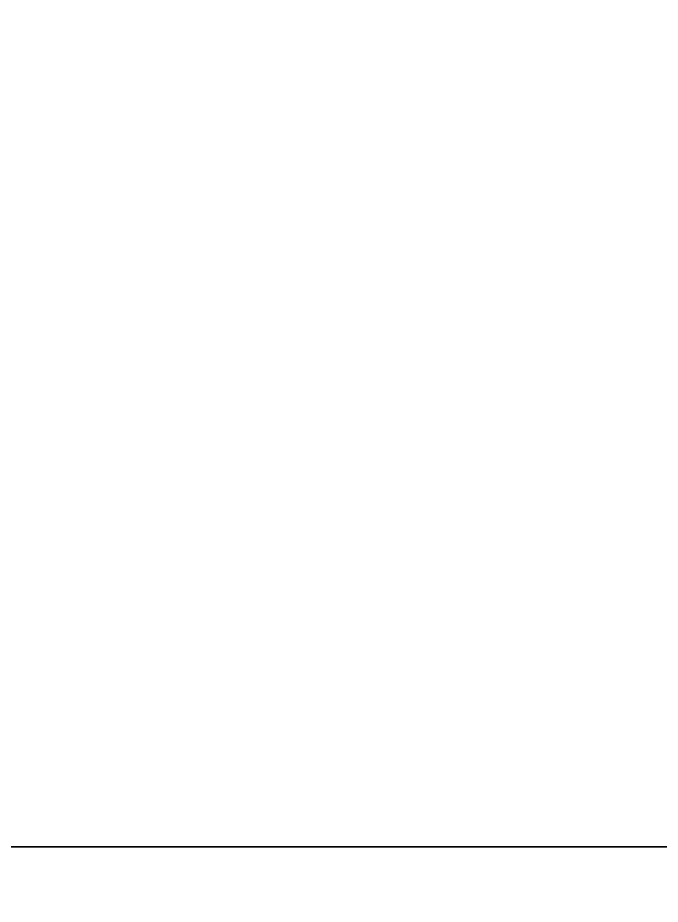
# Model space of a CAD drawing. Extents: x 0 to 4956, y -4930 to 0.
# Drawn here: x 1888.5024 to 1888.6144, y -4728.01 to -4727.8556 of the extents above; entities that cross this region are included whole.
import ezdxf

# ---------------------------------------------------------------- set-up
doc = ezdxf.new("R2010")
doc.units = 0
for name, color, linetype in [('LAYER0', 7, 'CONTINUOUS'), ('LAYER1209', 7, 'CONTINUOUS'), ('LAYER835', 7, 'CONTINUOUS'), ('LAYER844', 7, 'CONTINUOUS'), ('LAYER851', 7, 'CONTINUOUS'), ('LAYER991', 7, 'CONTINUOUS')]:
    doc.layers.add(name, color=color, linetype=linetype)

msp = doc.modelspace()

# ---------------------------------------------------------------- linework, layer by layer
at = {"layer": 'LAYER0', "invisible_edges": 1}
for points in [[(4956, 0), (0, -4930), (0, 0), (4956, 0)], [(4956, -4930, 5), (0, 0, 5), (0, -4930, 5), (4956, -4930, 5)], [(0, 0, 5), (4956, -4930, 5), (4956, 0, 5), (0, 0, 5)], [(0, -4930), (4956, 0), (4956, -4930), (0, -4930)]]:
    msp.add_3dface(points, dxfattribs=at)
at = {"layer": 'LAYER1209', "invisible_edges": 1}
for points in [[(1924.5, -4785.4, 1989), (1140.5, -4310, 1989), (1140.5, -4785.4, 1989), (1924.5, -4785.4, 1989)], [(1140.5, -4310, 1989), (1924.5, -4785.4, 1989), (1924.5, -4310, 1989), (1140.5, -4310, 1989)], [(1924.5, -4310, 1971), (1140.5, -4785.4, 1971), (1140.5, -4310, 1971), (1924.5, -4310, 1971)], [(1140.5, -4785.4, 1971), (1924.5, -4310, 1971), (1924.5, -4785.4, 1971), (1140.5, -4785.4, 1971)]]:
    msp.add_3dface(points, dxfattribs=at)
at = {"layer": 'LAYER835', "invisible_edges": 1}
for points in [[(1924.5, -4785.4, 871), (1140.5, -4310, 871), (1140.5, -4785.4, 871), (1924.5, -4785.4, 871)], [(1140.5, -4310, 871), (1924.5, -4785.4, 871), (1924.5, -4310, 871), (1140.5, -4310, 871)], [(1924.5, -4310, 853), (1140.5, -4785.4, 853), (1140.5, -4310, 853), (1924.5, -4310, 853)], [(1140.5, -4785.4, 853), (1924.5, -4310, 853), (1924.5, -4785.4, 853), (1140.5, -4785.4, 853)]]:
    msp.add_3dface(points, dxfattribs=at)
at = {"layer": 'LAYER844', "invisible_edges": 1}
for points in [[(1140.5, -4810, 85), (1924.5, -4250, 85), (1924.5, -4810, 85), (1140.5, -4810, 85)], [(1924.5, -4250, 85), (1140.5, -4810, 85), (1140.5, -4250, 85), (1924.5, -4250, 85)], [(1140.5, -4250, 103), (1924.5, -4810, 103), (1924.5, -4250, 103), (1140.5, -4250, 103)], [(1924.5, -4810, 103), (1140.5, -4250, 103), (1140.5, -4810, 103), (1924.5, -4810, 103)]]:
    msp.add_3dface(points, dxfattribs=at)
at = {"layer": 'LAYER851', "invisible_edges": 1}
for points in [[(1924.5, -4810, 2544), (1140.5, -4250, 2544), (1140.5, -4810, 2544), (1924.5, -4810, 2544)], [(1140.5, -4250, 2544), (1924.5, -4810, 2544), (1924.5, -4250, 2544), (1140.5, -4250, 2544)], [(1924.5, -4250, 2526), (1140.5, -4810, 2526), (1140.5, -4250, 2526), (1924.5, -4250, 2526)], [(1140.5, -4810, 2526), (1924.5, -4250, 2526), (1924.5, -4810, 2526), (1140.5, -4810, 2526)]]:
    msp.add_3dface(points, dxfattribs=at)
at = {"layer": 'LAYER991', "invisible_edges": 1}
for points in [[(1888.5, -4728, 853), (1906.5, -4328, 853), (1888.5, -4328, 853), (1888.5, -4728, 853)], [(1906.5, -4328, 853), (1888.5, -4728, 853), (1906.5, -4728, 853), (1906.5, -4328, 853)], [(1906.5, -4728, 103), (1888.5, -4328, 103), (1906.5, -4328, 103), (1906.5, -4728, 103)], [(1888.5, -4328, 103), (1906.5, -4728, 103), (1888.5, -4728, 103), (1888.5, -4328, 103)], [(1888.5, -4728, 853), (1906.5, -4728, 103), (1906.5, -4728, 853), (1888.5, -4728, 853)], [(1906.5, -4728, 103), (1888.5, -4728, 853), (1888.5, -4728, 103), (1906.5, -4728, 103)]]:
    msp.add_3dface(points, dxfattribs=at)

doc.saveas('drawing.dxf')
